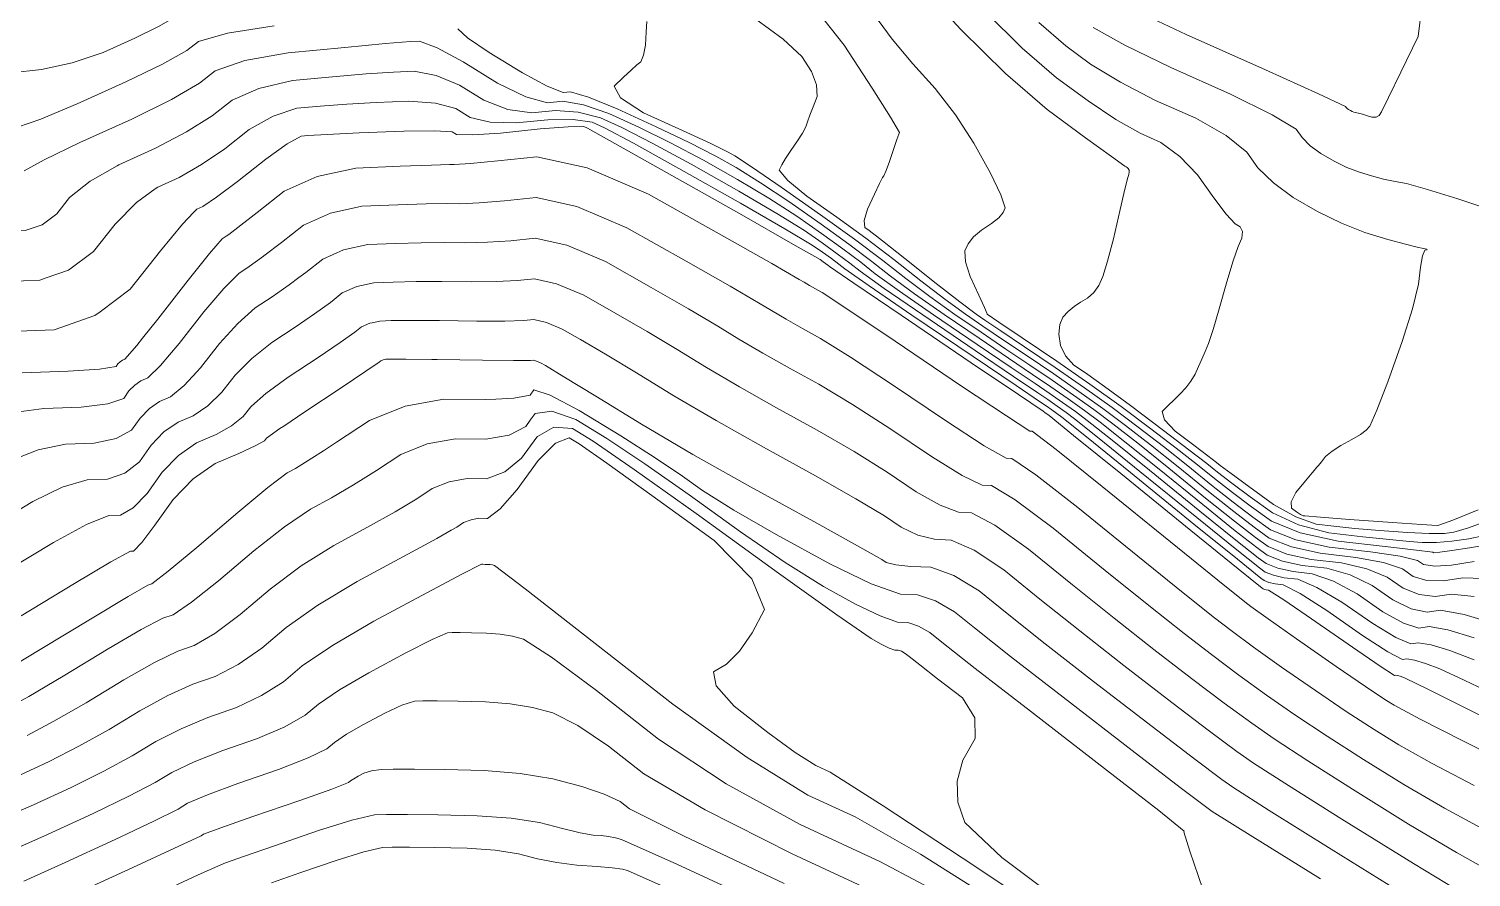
# Model space of a CAD drawing. Header units: inches. Extents: x 1337389 to 1347141, y 407035 to 414577.
# Drawn here: x 1341604.3 to 1341984.1, y 407419.3 to 407642.7 of the extents above; entities that cross this region are included whole.
import ezdxf

# ---------------------------------------------------------------- set-up
doc = ezdxf.new("R2010")
doc.units = ezdxf.units.IN
doc.header["$MEASUREMENT"] = 0
doc.layers.add('Topo', color=7, linetype='Continuous', lineweight=15, true_color=0x459900)

msp = doc.modelspace()

# ---------------------------------------------------------------- linework, layer by layer
at = {"layer": 'Topo'}
for points, elevation in [([(1341541.013, 407660.0229), (1341539.8678, 407656.7719), (1341538.3911, 407650.148), (1341539.042, 407647.136), (1341543.1949, 407642.4581), (1341550.8511, 407636.1161), (1341562.009, 407628.1092), (1341571.9381, 407622.3411), (1341580.639, 407618.812), (1341588.1111, 407617.5242), (1341594.041, 407616.7589), (1341598.4267, 407616.5202), (1341601.27, 407616.805), (1341607.4602, 407618.9339), (1341607.5871, 407618.9869)], 800), ([(1341987.6631, 407509.288), (1341983.548, 407508.41), (1341979.094, 407507.7852), (1341974.9991, 407507.4531), (1341971.2651, 407507.4149), (1341967.8899, 407507.6699), (1341962.6602, 407508.1792), (1341955.573, 407508.9409), (1341946.6299, 407509.958), (1341938.71, 407512.0538), (1341931.812, 407515.2313), (1341925.936, 407519.4873), (1341921.1019, 407523.069), (1341917.3109, 407525.9749), (1341914.5621, 407528.207), (1341909.8281, 407531.867), (1341903.107, 407536.955), (1341894.4, 407543.472), (1341887.5619, 407548.5112), (1341882.593, 407552.0739), (1341879.492, 407554.1601), (1341877.29, 407556.5611), (1341875.9891, 407559.2769), (1341875.5871, 407562.3069), (1341875.7881, 407564.811), (1341876.5918, 407566.7889), (1341877.9991, 407568.2411), (1341879.5589, 407569.5569), (1341881.27, 407570.7371), (1341883.134, 407571.7811), (1341884.7281, 407573.2451), (1341886.0501, 407575.13), (1341887.102, 407577.436), (1341888.3938, 407581.53), (1341889.9281, 407587.412), (1341891.7019, 407595.0811), (1341892.9759, 407600.4602), (1341893.7479, 407603.548), (1341894.0201, 407604.3471), (1341894.116, 407605.0012), (1341894.0349, 407605.5111), (1341893.778, 407605.8769), (1341893.5149, 407606.162), (1341893.2459, 407606.3661), (1341892.97, 407606.49), (1341889.4132, 407609.0431), (1341882.5769, 407614.0252), (1341872.46, 407621.4372), (1341861.529, 407630.941), (1341849.782, 407642.5372), (1341837.2202, 407656.226)], 775), ([(1341685.491, 407653.5561), (1341677.8769, 407652.122), (1341668.3121, 407650.823), (1341657.416, 407649.7739), (1341649.4851, 407648.5511), (1341644.5189, 407647.1551), (1341642.518, 407645.585), (1341638.412, 407643.2869), (1341632.1989, 407640.259), (1341623.88, 407636.5029), (1341615.677, 407633.7329), (1341607.5909, 407631.9479), (1341599.6218, 407631.148), (1341593.254, 407630.7969), (1341588.4879, 407630.894), (1341588.185, 407630.946)], 795), ([(1341971.152, 407648.5909), (1341970.2221, 407640.7001), (1341965.6479, 407631.2449), (1341962.409, 407624.6249), (1341960.505, 407620.84), (1341959.935, 407619.89), (1341959.0951, 407619.409), (1341957.9851, 407619.3981), (1341956.6041, 407619.8568), (1341955.554, 407620.185), (1341954.8339, 407620.3849), (1341954.444, 407620.4551), (1341954.0429, 407620.544), (1341953.6299, 407620.651), (1341953.206, 407620.7771), (1341952.7732, 407620.947), (1341952.3321, 407621.1629), (1341951.8819, 407621.423), (1341951.5149, 407621.6941), (1341951.2288, 407621.9738), (1341951.0249, 407622.264), (1341943.9292, 407625.5731), (1341929.9399, 407631.9), (1341909.0581, 407641.2462), (1341894.1499, 407648.2001)], 755), ([(1341984.948, 407493.1669), (1341979.008, 407493.8551), (1341974.6901, 407493.18), (1341970.426, 407493.6919), (1341966.218, 407495.3921), (1341962.0639, 407498.2791), (1341956.649, 407500.505), (1341949.9699, 407502.0699), (1341942.0301, 407502.972), (1341935.6109, 407504.389), (1341930.7121, 407506.3211), (1341927.335, 407508.767), (1341921.838, 407513.0339), (1341914.2201, 407519.1191), (1341904.4821, 407527.0253), (1341896.322, 407533.5441), (1341889.739, 407538.6761), (1341884.735, 407542.4219), (1341879.425, 407546.2461), (1341873.809, 407550.15), (1341867.8878, 407554.134), (1341861.6379, 407558.348), (1341855.06, 407562.793), (1341848.1541, 407567.468), (1341841.546, 407572.179), (1341835.2361, 407576.9253), (1341829.2259, 407581.7059), (1341821.749, 407587.3141), (1341812.8059, 407593.747), (1341802.397, 407601.0069), (1341794.87, 407606.1789), (1341790.2249, 407609.2619), (1341788.4621, 407610.257), (1341783.8621, 407612.4771), (1341776.426, 407615.923), (1341766.1539, 407620.595), (1341760.1459, 407624.4971), (1341758.4041, 407627.629), (1341760.926, 407629.992), (1341762.9439, 407631.8407), (1341764.4559, 407633.176), (1341765.462, 407633.997), (1341766.198, 407635.7311), (1341766.6639, 407638.379), (1341766.8599, 407641.94), (1341767.029, 407644.6439)], 795), ([(1341987.383, 407497.914), (1341981.9541, 407498.1322), (1341976.8362, 407497.3311), (1341972.48, 407497.454), (1341968.885, 407498.5011), (1341966.051, 407500.4709), (1341961.025, 407502.1411), (1341953.8079, 407503.5109), (1341944.3981, 407504.5799), (1341936.7921, 407506.2592), (1341930.987, 407508.5479), (1341926.985, 407511.447), (1341921.6541, 407515.5419), (1341914.9929, 407520.833), (1341907.002, 407527.3199), (1341899.698, 407533.124), (1341893.0811, 407538.2461), (1341887.151, 407542.684), (1341880.8588, 407547.2161), (1341874.205, 407551.8419), (1341867.1888, 407556.5621), (1341860.978, 407560.7469), (1341855.573, 407564.396), (1341850.9739, 407567.5099), (1341845.533, 407571.4741), (1341839.252, 407576.2889), (1341832.1301, 407581.9539), (1341824.748, 407587.5681), (1341817.106, 407593.1299), (1341809.2039, 407598.6421), (1341804.1459, 407602.7639), (1341801.9321, 407605.498), (1341802.5631, 407606.8421), (1341803.5709, 407608.571), (1341804.958, 407610.684), (1341806.7231, 407613.181), (1341808.044, 407615.2622), (1341808.92, 407616.9289), (1341809.353, 407618.1799), (1341809.9891, 407619.9211), (1341810.8291, 407622.149), (1341811.8731, 407624.867), (1341811.722, 407627.9809), (1341810.377, 407631.4919), (1341807.8379, 407635.4001), (1341802.9749, 407639.971), (1341795.789, 407645.2047)], 790), ([(1341812.025, 407647.2329), (1341819.0201, 407638.392), (1341826.3729, 407627.0769), (1341831.223, 407619.4002), (1341833.5701, 407615.3583), (1341833.4139, 407614.9531), (1341832.9211, 407613.5562), (1341832.0902, 407611.1661), (1341830.922, 407607.7851), (1341830.0428, 407605.3889), (1341829.452, 407603.9772), (1341829.151, 407603.5501), (1341828.3289, 407601.9419), (1341826.988, 407599.1541), (1341825.1268, 407595.185), (1341824.28, 407592.2651), (1341824.445, 407590.394), (1341825.6231, 407589.572), (1341829.1531, 407586.842), (1341835.0341, 407582.2009), (1341843.2682, 407575.6519), (1341849.5207, 407570.769), (1341853.7941, 407567.5512), (1341856.0861, 407565.9989), (1341860.318, 407563.1459), (1341866.4901, 407558.991), (1341874.601, 407553.5341), (1341882.293, 407548.1861), (1341889.5679, 407542.9469), (1341896.4229, 407537.8149), (1341903.0751, 407532.7049), (1341909.5219, 407527.616), (1341915.7649, 407522.547), (1341921.4699, 407518.051), (1341926.6361, 407514.1269), (1341931.262, 407510.7759), (1341937.972, 407508.129), (1341946.7671, 407506.1882), (1341957.6449, 407504.952), (1341965.402, 407503.7769), (1341970.037, 407502.6629), (1341971.5521, 407501.61), (1341974.5339, 407501.2159), (1341978.9829, 407501.4819), (1341984.8991, 407502.4081)], 785), ([(1341826.7871, 407646.641), (1341831.6742, 407640.0039), (1341837.073, 407633.4639), (1341842.985, 407627.019), (1341848.364, 407620.075), (1341853.2092, 407612.631), (1341857.5209, 407604.6891), (1341860.245, 407598.993), (1341861.3791, 407595.545), (1341860.925, 407594.343), (1341859.7382, 407592.9661), (1341857.8188, 407591.4129), (1341855.168, 407589.6849), (1341853.114, 407587.9112), (1341851.6569, 407586.0908), (1341850.798, 407584.226), (1341850.9761, 407581.355), (1341852.1909, 407577.476), (1341854.444, 407572.591), (1341855.949, 407569.313), (1341856.705, 407567.643), (1341856.7139, 407567.5821), (1341859.7729, 407565.486), (1341865.8821, 407561.358), (1341875.043, 407555.195), (1341883.743, 407549.146), (1341891.9837, 407543.2091), (1341899.765, 407537.3851), (1341906.4509, 407532.2863), (1341912.042, 407527.9111), (1341916.5381, 407524.261), (1341921.2858, 407520.56), (1341926.2859, 407516.807), (1341931.5369, 407513.0029), (1341939.1529, 407509.9989), (1341949.1351, 407507.7961), (1341961.4819, 407506.3929), (1341969.7779, 407505.412), (1341974.0239, 407504.8539), (1341974.219, 407504.718), (1341975.8961, 407504.8701), (1341979.055, 407505.309), (1341983.6969, 407506.0361), (1341987.4129, 407506.6069)], 780), ([(1341856.2408, 407647.1791), (1341865.911, 407637.6339), (1341874.9089, 407629.8101), (1341883.2371, 407623.7091), (1341890.5979, 407618.832), (1341896.992, 407615.179), (1341902.4189, 407612.75), (1341907.4549, 407609.1098), (1341912.1001, 407604.2589), (1341916.353, 407598.1979), (1341919.6391, 407593.8961), (1341921.9561, 407591.3551), (1341923.306, 407590.573), (1341923.8961, 407589.3203), (1341923.725, 407587.596), (1341922.793, 407585.402), (1341921.494, 407581.562), (1341919.8259, 407576.078), (1341917.7899, 407568.9489), (1341916.157, 407563.52), (1341914.9251, 407559.7908), (1341914.0959, 407557.7619), (1341913.24, 407555.7432), (1341912.3589, 407553.732), (1341911.452, 407551.731), (1341910.3339, 407549.8689), (1341909.0041, 407548.1471), (1341907.4629, 407546.5638), (1341905.9111, 407545.0049), (1341904.3501, 407543.47), (1341902.7789, 407541.9591), (1341903.3841, 407539.7139), (1341906.1661, 407536.7369), (1341911.1229, 407533.0259), (1341914.7619, 407530.2819), (1341917.0822, 407528.5029), (1341918.0841, 407527.6899), (1341920.9191, 407525.5779), (1341925.5859, 407522.1669), (1341932.087, 407517.4581), (1341937.985, 407514.1411), (1341943.2807, 407512.2149), (1341947.9739, 407511.682), (1341953.547, 407511.142), (1341960.001, 407510.5939), (1341967.3359, 407510.0399), (1341973.047, 407509.7849), (1341977.1359, 407509.831), (1341979.603, 407510.1779), (1341983.4681, 407511.302), (1341988.7308, 407513.2042)], 770), ([(1341607.5871, 407618.9869), (1341616.9971, 407622.908), (1341629.8811, 407628.725), (1341639.5039, 407633.4131), (1341645.8649, 407636.973), (1341648.9632, 407639.4049), (1341656.655, 407641.5672), (1341668.9381, 407643.4611)], 800), ([(1341717.2741, 407642.701), (1341719.8231, 407640.368), (1341725.4981, 407636.504), (1341734.2982, 407631.109), (1341740.8059, 407627.576), (1341745.0231, 407625.9071), (1341746.9482, 407626.1002), (1341751.6708, 407624.665), (1341759.1923, 407621.601), (1341769.5109, 407616.9079), (1341778.1839, 407612.7679), (1341785.2101, 407609.18), (1341790.589, 407606.1439), (1341797.0041, 407602.1482), (1341804.4532, 407597.191), (1341812.9367, 407591.2738), (1341820.227, 407586.03), (1341826.3209, 407581.4592), (1341831.2199, 407577.562), (1341837.558, 407572.8842), (1341845.334, 407567.427), (1341854.5469, 407561.1889), (1341862.2981, 407555.949), (1341868.587, 407551.705), (1341873.4132, 407548.4589), (1341877.99, 407545.2771), (1341882.3181, 407542.159), (1341886.3969, 407539.1059), (1341892.9449, 407533.9628), (1341901.962, 407526.729), (1341913.447, 407517.4051), (1341922.0211, 407510.525), (1341927.6852, 407506.0869), (1341930.4371, 407504.0931), (1341934.4301, 407502.5189), (1341939.662, 407501.3641), (1341946.133, 407500.629), (1341952.2718, 407498.87), (1341958.0777, 407496.088), (1341963.5499, 407492.2828), (1341968.3719, 407489.9292), (1341972.543, 407489.0281), (1341976.063, 407489.5789), (1341982.3361, 407488.4838), (1341991.364, 407485.7441)], 800), ([(1341870.293, 407644.3261), (1341877.358, 407638.1831), (1341883.8971, 407633.3931), (1341891.7817, 407628.6209), (1341901.0139, 407623.8681), (1341911.593, 407619.1331), (1341919.6129, 407614.597), (1341925.0749, 407610.2608), (1341927.978, 407606.1229), (1341932.053, 407602.126), (1341937.2979, 407598.2702), (1341943.714, 407594.554), (1341950.008, 407591.4789), (1341956.18, 407589.0459), (1341962.229, 407587.255), (1341966.8129, 407585.961), (1341969.9331, 407585.1649), (1341971.5871, 407584.8672), (1341972.4679, 407584.6429), (1341972.5761, 407584.4908), (1341971.9119, 407584.4131), (1341971.313, 407582.8861), (1341970.7789, 407579.912), (1341970.3099, 407575.489), (1341968.7161, 407568.9809), (1341965.9983, 407560.3869), (1341962.154, 407549.7079), (1341959.2939, 407542.256), (1341957.418, 407538.0311), (1341956.5261, 407537.0332), (1341954.9618, 407535.8581), (1341952.7259, 407534.5051), (1341949.8189, 407532.975), (1341947.5158, 407531.4971), (1341945.8198, 407530.0698), (1341944.73, 407528.694), (1341943.932, 407527.7139), (1341943.4271, 407527.128), (1341943.2151, 407526.9379), (1341942.2341, 407525.779), (1341940.483, 407523.65), (1341937.9631, 407520.5521), (1341936.7318, 407518.1611), (1341936.791, 407516.4771), (1341938.1389, 407515.5), (1341939.1859, 407514.8322), (1341939.931, 407514.473), (1341940.374, 407514.423), (1341944.4348, 407514.105), (1341952.1118, 407513.5179), (1341963.4061, 407512.664), (1341971.095, 407512.1179), (1341975.179, 407511.878), (1341975.6571, 407511.9452), (1341979.2719, 407513.316), (1341986.024, 407515.9909)], 765), ([(1341884.556, 407643.077), (1341892.9659, 407638.4097), (1341905.0361, 407632.5569), (1341920.766, 407625.5169), (1341931.7709, 407620.0849), (1341938.0501, 407616.2621), (1341939.604, 407614.049), (1341941.7841, 407611.91), (1341944.59, 407609.846), (1341948.023, 407607.8581), (1341951.3912, 407606.2131), (1341954.6932, 407604.911), (1341957.9299, 407603.9531), (1341961.079, 407603.1352), (1341964.1401, 407602.4591), (1341967.113, 407601.9229), (1341972.6079, 407600.4011), (1341980.6231, 407597.891), (1341991.1601, 407594.394)], 760), ([(1341617.7171, 407612.7431), (1341617.7469, 407612.757), (1341631.38, 407618.9129), (1341641.8681, 407624.1141), (1341649.2109, 407628.3612), (1341653.408, 407631.6541), (1341661.1871, 407634.3289), (1341672.5491, 407636.386), (1341687.4931, 407637.8239), (1341698.2479, 407638.8151), (1341704.8131, 407639.358), (1341707.189, 407639.4541), (1341711.8011, 407637.6611), (1341718.6502, 407633.979), (1341727.7361, 407628.4079), (1341735.1501, 407624.8301), (1341740.8901, 407623.246), (1341744.958, 407623.6551), (1341750.3301, 407622.7181), (1341757.0051, 407620.4361), (1341764.9841, 407616.807), (1341773.302, 407612.696), (1341781.9578, 407608.102), (1341790.9539, 407603.026), (1341799.1371, 407598.1169), (1341806.5091, 407593.3752), (1341813.069, 407588.7998), (1341818.7048, 407584.7451), (1341823.417, 407581.2121), (1341827.2052, 407578.198), (1341833.5701, 407573.5899), (1341842.5128, 407567.3861), (1341854.0342, 407559.586), (1341862.9581, 407553.5499), (1341869.2858, 407549.2771), (1341873.0172, 407546.7671), (1341876.556, 407544.3071), (1341879.9019, 407541.8962), (1341883.0551, 407539.5361), (1341889.5691, 407534.382), (1341899.4419, 407526.4339), (1341912.674, 407515.6909), (1341922.2049, 407508.016), (1341928.0351, 407503.407), (1341930.1619, 407501.8658), (1341933.249, 407500.6491), (1341937.2931, 407499.7559), (1341942.296, 407499.1882), (1341947.8948, 407497.234), (1341954.0909, 407493.896), (1341960.883, 407489.1739), (1341966.3179, 407486.167), (1341970.3961, 407484.877), (1341973.1169, 407485.303), (1341977.9672, 407484.456), (1341984.9448, 407482.3379)], 805), ([(1341984.96, 407476.5369), (1341978.527, 407478.9322), (1341973.5969, 407480.4279), (1341970.1719, 407481.0259), (1341968.2501, 407480.7258), (1341964.2649, 407482.4051), (1341958.2159, 407486.0649), (1341950.1051, 407491.705), (1341943.519, 407495.599), (1341938.459, 407497.7461), (1341934.9251, 407498.148), (1341932.0682, 407498.779), (1341929.8881, 407499.639), (1341928.384, 407500.7279), (1341922.3891, 407505.507), (1341911.901, 407513.977), (1341896.9211, 407526.138), (1341886.192, 407534.8011), (1341879.713, 407539.9659), (1341877.485, 407541.6339), (1341875.121, 407543.3369), (1341872.621, 407545.0751), (1341869.985, 407546.8478), (1341863.618, 407551.151), (1341853.5209, 407557.9831), (1341839.693, 407567.3439), (1341829.5821, 407574.2949), (1341823.189, 407578.835), (1341820.512, 407580.9639), (1341817.183, 407583.4611), (1341813.1999, 407586.326), (1341808.565, 407589.5589), (1341801.2711, 407594.086), (1341791.318, 407599.908), (1341778.707, 407607.025), (1341768.4201, 407612.624), (1341760.457, 407616.7059), (1341754.8191, 407619.2701), (1341748.9889, 407620.772), (1341742.9693, 407621.2099), (1341736.758, 407620.5859), (1341730.477, 407621.4811), (1341724.126, 407623.897), (1341717.706, 407627.8341), (1341711.597, 407630.3841), (1341705.7979, 407631.5491), (1341700.31, 407631.328), (1341693.1321, 407630.842), (1341684.2639, 407630.0909), (1341673.705, 407629.075), (1341664.9011, 407627.012), (1341657.8519, 407623.9039), (1341652.5571, 407619.749), (1341645.817, 407615.5299), (1341637.6309, 407611.246), (1341628.001, 407606.898), (1341627.5851, 407606.6599)], 810), ([(1341991.5259, 407466.7419), (1341982.34, 407471.1992), (1341975.8668, 407474.127), (1341972.1081, 407475.526), (1341969.228, 407476.401), (1341967.2261, 407476.7499), (1341966.103, 407476.5741), (1341962.211, 407478.643), (1341955.5489, 407482.9561), (1341946.1178, 407489.5129), (1341939.142, 407493.9629), (1341934.6219, 407496.305), (1341932.556, 407496.5401), (1341930.887, 407496.909), (1341929.6131, 407497.411), (1341928.734, 407498.0479), (1341922.573, 407502.998), (1341911.128, 407512.2631), (1341894.401, 407525.8423), (1341882.816, 407535.2202), (1341876.371, 407540.3969), (1341875.0689, 407541.371), (1341873.6871, 407542.3671), (1341872.225, 407543.383), (1341870.6838, 407544.42), (1341864.278, 407548.7518), (1341853.0079, 407556.3801), (1341836.8729, 407567.303), (1341825.5948, 407575), (1341819.1731, 407579.471), (1341817.608, 407580.7171), (1341815.6613, 407582.177), (1341813.3319, 407583.8519), (1341810.6209, 407585.743), (1341803.4051, 407590.055), (1341791.6831, 407596.7908), (1341775.455, 407605.948), (1341763.5379, 407612.5532), (1341755.9301, 407616.605), (1341752.632, 407618.1049), (1341747.649, 407618.8251), (1341740.9799, 407618.765), (1341732.6249, 407617.9249), (1341725.8041, 407618.1322), (1341720.516, 407619.387), (1341716.7621, 407621.689), (1341711.3931, 407623.108), (1341704.4081, 407623.6438), (1341695.807, 407623.2979), (1341688.0159, 407622.8689), (1341681.0339, 407622.3579), (1341674.8621, 407621.764), (1341668.6149, 407619.695), (1341662.2961, 407616.1529), (1341655.903, 407611.137), (1341649.765, 407606.9459), (1341643.882, 407603.58), (1341638.2541, 407601.039), (1341637.5439, 407600.5211)], 815), ([(1341647.6532, 407594.2903), (1341648.5079, 407595.1797), (1341650.133, 407595.9139), (1341653.7139, 407598.362), (1341659.2489, 407602.5252), (1341666.74, 407608.4031), (1341672.3299, 407612.3791), (1341676.0179, 407614.4529), (1341677.8051, 407614.6249), (1341682.8999, 407614.8961), (1341691.3039, 407615.268), (1341703.0169, 407615.7391), (1341711.189, 407615.8309), (1341715.8178, 407615.5429), (1341716.907, 407614.8761), (1341721.131, 407614.7831), (1341728.4931, 407615.2638), (1341738.9901, 407616.3199), (1341746.3081, 407616.878), (1341750.445, 407616.9399), (1341751.403, 407616.504), (1341758.6549, 407612.4809), (1341772.2041, 407604.871), (1341792.0471, 407593.673), (1341805.5391, 407586.0251), (1341812.6773, 407581.927), (1341813.463, 407581.3779), (1341814.1389, 407580.8921), (1341814.7032, 407580.4689), (1341815.1569, 407580.1079), (1341821.6069, 407575.7059), (1341834.0531, 407567.262), (1341852.4951, 407554.777), (1341864.938, 407546.3531), (1341871.383, 407541.9911), (1341871.829, 407541.6911), (1341872.2519, 407541.397), (1341872.6521, 407541.109), (1341873.0299, 407540.8271), (1341879.4392, 407535.6389), (1341891.8809, 407525.5469), (1341910.356, 407510.5488), (1341922.7571, 407500.4891), (1341929.0839, 407495.368), (1341929.3382, 407495.184), (1341929.7059, 407495.0391), (1341930.188, 407494.9321), (1341930.7851, 407494.864), (1341934.7661, 407492.3281), (1341942.132, 407487.3221), (1341952.882, 407479.8472), (1341960.1569, 407474.881), (1341963.957, 407472.4231), (1341964.2811, 407472.474), (1341964.8581, 407472.3729), (1341965.689, 407472.1199), (1341966.774, 407471.717), (1341972.747, 407468.8071), (1341983.6091, 407463.3912), (1341999.3599, 407455.4689)], 820), ([(1341603.0879, 407605.287), (1341608.3159, 407608.216), (1341617.7171, 407612.7431)], 805), ([(1341627.5851, 407606.6599), (1341620.47, 407602.577), (1341615.0399, 407598.2819), (1341611.7089, 407594.014), (1341607.8028, 407591.1039), (1341603.3201, 407589.552), (1341598.26, 407589.3599), (1341593.4931, 407588.875), (1341590.6719, 407588.386)], 810), ([(1341656.9339, 407588.569), (1341659.3239, 407590.38), (1341664.425, 407594.342), (1341671.571, 407599.9489), (1341680.2309, 407603.8439), (1341690.4052, 407606.028), (1341702.0951, 407606.4989), (1341710.3092, 407606.8069), (1341715.049, 407606.9539), (1341716.3141, 407606.938), (1341720.5718, 407607.2711), (1341727.8222, 407607.9541), (1341738.0639, 407608.985), (1341751.293, 407606.06), (1341767.508, 407599.1789), (1341786.71, 407588.3419), (1341799.934, 407580.8569), (1341807.18, 407576.726), (1341808.4491, 407575.9479), (1341809.8839, 407575.106), (1341811.4849, 407574.1999), (1341813.2531, 407573.2299), (1341820.2501, 407568.644), (1341832.4759, 407560.4421), (1341849.9299, 407548.622), (1341861.7541, 407540.7341), (1341867.9481, 407536.7779), (1341868.512, 407536.7521), (1341874.8638, 407531.8828), (1341887.0049, 407522.17), (1341904.933, 407507.6131), (1341917.43, 407497.487), (1341924.498, 407491.7921), (1341926.1351, 407490.528), (1341930.6921, 407487.2748), (1341938.1701, 407482.033), (1341948.5681, 407474.802), (1341956.3131, 407469.477), (1341961.405, 407466.0571), (1341963.8452, 407464.5432), (1341970.7409, 407460.8832), (1341982.0942, 407455.0771), (1341997.905, 407447.125)], 825), ([(1341637.5439, 407600.5211), (1341632.6239, 407596.9379), (1341626.9921, 407591.277), (1341621.3571, 407584.0559), (1341614.748, 407579.1331), (1341608.822, 407577.082)], 815), ([(1341666.1629, 407582.88), (1341670.85, 407586.449), (1341676.662, 407591.01), (1341683.7061, 407594.1779), (1341691.9821, 407595.9542), (1341701.4889, 407596.337), (1341708.962, 407596.5779), (1341714.4, 407596.678), (1341717.8031, 407596.635), (1341722.849, 407596.8859), (1341729.5381, 407597.431), (1341737.869, 407598.2702), (1341748.6291, 407595.8911), (1341761.8181, 407590.2941), (1341777.437, 407581.479), (1341788.9869, 407574.9039), (1341796.468, 407570.5698), (1341799.881, 407568.4761), (1341803.742, 407566.21), (1341808.0511, 407563.7741), (1341812.8079, 407561.165), (1341820.7109, 407556.2221), (1341831.7609, 407548.944), (1341845.9572, 407539.331), (1341855.9271, 407532.8989), (1341861.6709, 407529.6491), (1341863.187, 407529.5809), (1341869.469, 407525.2561), (1341880.5162, 407516.6738), (1341896.329, 407503.8342), (1341908.3351, 407494.1439), (1341916.5351, 407487.6021), (1341920.928, 407484.2101), (1341926.826, 407479.885), (1341934.2259, 407474.626), (1341943.1309, 407468.434), (1341951.2478, 407462.9521), (1341958.5779, 407458.1811), (1341965.121, 407454.1201), (1341973.911, 407449.186), (1341984.948, 407443.3781)], 830), ([(1341623.085, 407568.199), (1341631.005, 407574.098), (1341638.9441, 407584.272), (1341644.778, 407591.2989), (1341647.6532, 407594.2903)], 820), ([(1341634.244, 407561.2489), (1341638.2611, 407566.257), (1341646.25, 407576.4892), (1341651.9129, 407583.5339), (1341655.2519, 407587.3919), (1341656.266, 407588.0632), (1341656.9339, 407588.569)], 825), ([(1341675.4179, 407577.175), (1341677.2748, 407578.5571), (1341681.7541, 407582.071), (1341687.181, 407584.512), (1341693.5581, 407585.8809), (1341700.884, 407586.1759), (1341707.615, 407586.3489), (1341713.751, 407586.4009), (1341719.2929, 407586.3321), (1341725.1269, 407586.501), (1341731.253, 407586.909), (1341737.673, 407587.556), (1341745.9653, 407585.7232), (1341756.1291, 407581.409), (1341768.1641, 407574.6171), (1341778.04, 407568.9509), (1341785.7569, 407564.4142), (1341791.3139, 407561.004), (1341797.601, 407557.3149), (1341804.617, 407553.3468), (1341812.3621, 407549.1009), (1341821.1719, 407543.8), (1341831.0459, 407537.446), (1341841.9851, 407530.039), (1341850.101, 407525.0642), (1341855.393, 407522.521), (1341857.8621, 407522.4098), (1341864.0729, 407518.6289), (1341874.0281, 407511.1772), (1341887.725, 407500.056), (1341899.2389, 407490.8011), (1341908.5719, 407483.4127), (1341915.722, 407477.893), (1341922.9591, 407472.495), (1341930.2831, 407467.2191), (1341937.6939, 407462.0658), (1341946.1829, 407456.4279), (1341955.7508, 407450.3049), (1341966.397, 407443.6971), (1341977.081, 407437.488), (1341987.8021, 407431.6781)], 835), ([(1341641.3289, 407556.836), (1341643.882, 407559.842), (1341650.379, 407568.164), (1341655.618, 407574.3121), (1341659.597, 407578.287), (1341662.3181, 407580.0879), (1341666.0689, 407582.808), (1341666.1629, 407582.88)], 830), ([(1341608.822, 407577.082), (1341607.1629, 407576.508), (1341598.6041, 407576.1819)], 815), ([(1341648.5199, 407552.357), (1341649.503, 407553.427), (1341654.509, 407559.8382), (1341659.3221, 407565.0899), (1341663.9419, 407569.181), (1341668.3699, 407572.112), (1341672.8141, 407575.237), (1341675.4179, 407577.175)], 835), ([(1341990.656, 407419.9789), (1341980.2509, 407425.7911), (1341967.6743, 407433.2739), (1341952.9229, 407442.4291), (1341941.1179, 407449.903), (1341932.2561, 407455.6982), (1341926.34, 407459.8119), (1341919.093, 407465.1051), (1341910.516, 407471.575), (1341900.609, 407479.224), (1341890.1441, 407487.458), (1341879.121, 407496.2769), (1341867.5389, 407505.681), (1341858.678, 407512.0022), (1341852.5371, 407515.2391), (1341849.1158, 407515.3918), (1341844.274, 407517.228), (1341838.013, 407520.7469), (1341830.332, 407525.9491), (1341821.633, 407531.378), (1341811.916, 407537.036), (1341801.1819, 407542.921), (1341791.4591, 407548.4202), (1341782.7468, 407553.5319), (1341775.0452, 407558.258), (1341767.094, 407562.998), (1341758.8911, 407567.7538), (1341750.4389, 407572.5248), (1341743.3009, 407575.554), (1341737.478, 407576.8411), (1341732.9689, 407576.3869), (1341727.404, 407576.1161), (1341720.7821, 407576.0291), (1341713.103, 407576.125), (1341706.2679, 407576.1209), (1341700.279, 407576.0137), (1341695.1349, 407575.8072), (1341690.657, 407574.8461), (1341686.845, 407573.1318), (1341684.703, 407571.451)], 840), ([(1341684.703, 407571.451), (1341683.7, 407570.6641), (1341679.559, 407567.6651), (1341674.422, 407564.1361), (1341668.287, 407560.075), (1341663.027, 407555.868), (1341658.6391, 407551.513), (1341655.7709, 407547.8409)], 840), ([(1341598.9471, 407563.0041), (1341611.0072, 407563.463), (1341621.693, 407567.162), (1341623.085, 407568.199)], 820), ([(1341662.9661, 407543.3599), (1341666.7309, 407546.6459), (1341672.6331, 407550.97), (1341680.4731, 407556.1598), (1341686.304, 407560.0941), (1341690.125, 407562.7721), (1341691.937, 407564.1929), (1341694.1321, 407565.18), (1341694.684, 407565.2991)], 845), ([(1341694.684, 407565.2991), (1341696.711, 407565.7341), (1341699.6741, 407565.8531), (1341704.922, 407565.8919), (1341712.4539, 407565.849), (1341722.2711, 407565.7261), (1341729.6809, 407565.7309), (1341734.6849, 407565.8652), (1341737.2821, 407566.1259), (1341740.637, 407565.3851), (1341744.7491, 407563.64), (1341749.6189, 407560.8911), (1341756.1469, 407557.0451), (1341764.334, 407552.102), (1341774.1791, 407546.06), (1341785.3171, 407539.525), (1341797.748, 407532.495), (1341811.4712, 407524.9709), (1341822.094, 407518.9559), (1341829.617, 407514.4511), (1341834.041, 407511.4551), (1341838.4479, 407509.3931), (1341842.838, 407508.2641), (1341847.211, 407508.067), (1341853.282, 407505.3751), (1341861.0508, 407500.1849), (1341870.5171, 407492.4992), (1341881.0491, 407484.1162), (1341892.6458, 407475.035), (1341905.3099, 407465.2579), (1341915.2269, 407457.7151), (1341922.397, 407452.4047), (1341926.8191, 407449.3301), (1341936.052, 407443.3791), (1341950.0959, 407434.5519), (1341968.9501, 407422.8509), (1341983.4212, 407414.0929)], 845), ([(1341602.5011, 407552.0868), (1341614.6211, 407552.548), (1341622.872, 407553.0971), (1341627.254, 407553.733), (1341627.766, 407554.456), (1341628.328, 407555.032), (1341628.9421, 407555.461), (1341629.6069, 407555.7432), (1341632.7139, 407559.3409), (1341634.244, 407561.2489)], 825), ([(1341600.317, 407541.639), (1341608.2189, 407542.697), (1341618.0759, 407543.0729), (1341625.1039, 407543.9679), (1341629.3031, 407545.3841), (1341630.6729, 407547.3199), (1341632.18, 407548.8631), (1341633.8239, 407550.0111), (1341635.6039, 407550.7649), (1341638.9571, 407554.042), (1341641.3289, 407556.836)], 830), ([(1341671.4219, 407538.094), (1341676.9779, 407541.8641), (1341686.5249, 407548.1839), (1341693.0501, 407552.5229), (1341696.5508, 407554.8791), (1341697.028, 407555.2539), (1341697.607, 407555.514), (1341698.2872, 407555.6601), (1341699.0689, 407555.692), (1341703.5751, 407555.6629), (1341710.438, 407555.588)], 850), ([(1341710.438, 407555.588), (1341711.8049, 407555.5729), (1341723.7597, 407555.4232), (1341731.9592, 407555.3461), (1341736.401, 407555.3419), (1341737.0869, 407555.4121), (1341737.973, 407555.2161), (1341739.0599, 407554.755), (1341740.3462, 407554.029), (1341745.1999, 407551.0921), (1341753.622, 407545.946), (1341765.612, 407538.589), (1341779.176, 407530.63), (1341794.314, 407522.0688), (1341811.0248, 407512.9059), (1341822.5549, 407506.5341), (1341828.9029, 407502.953), (1341830.0689, 407502.1631), (1341832.622, 407501.5569), (1341836.561, 407501.1349), (1341841.886, 407500.8957), (1341847.8871, 407498.7481), (1341854.5621, 407494.689), (1341861.9131, 407488.7201), (1341871.9529, 407480.7731), (1341884.684, 407470.8461), (1341900.1039, 407458.941), (1341911.361, 407450.3251), (1341918.453, 407444.998), (1341921.3819, 407442.9611), (1341930.987, 407436.8539), (1341947.2691, 407426.6761), (1341970.2259, 407412.4269)], 850), ([(1341599.852, 407529.0741), (1341606.7111, 407531.7999), (1341613.9368, 407533.3079), (1341621.5301, 407533.5971), (1341627.3349, 407534.84), (1341631.3521, 407537.0348), (1341633.581, 407540.185), (1341636.0319, 407542.6931), (1341638.7049, 407544.5611), (1341641.601, 407545.788), (1341645.2009, 407548.7431), (1341648.5199, 407552.357)], 835), ([(1341655.7709, 407547.8409), (1341655.1239, 407547.012), (1341651.4439, 407543.4441), (1341647.598, 407540.8101), (1341643.5871, 407539.111), (1341639.883, 407536.5239), (1341636.4879, 407533.049), (1341633.401, 407528.687), (1341629.567, 407525.711), (1341624.9841, 407524.1221), (1341619.6549, 407523.919), (1341613.1049, 407521.9618), (1341605.3351, 407518.2519), (1341596.3451, 407512.7882)], 840), ([(1341727.3228, 407545.18), (1341732.0089, 407545.3999), (1341736.2859, 407546.2499), (1341737.2638, 407547.5929), (1341741.5759, 407546.2429), (1341749.2201, 407542.201), (1341760.1979, 407535.4669), (1341769.2721, 407529.7051), (1341776.4429, 407524.9139), (1341781.7101, 407521.094), (1341789.9289, 407515.9672), (1341801.099, 407509.5331), (1341815.22, 407501.7912), (1341826.134, 407496.5621), (1341833.8399, 407493.847), (1341838.3391, 407493.645), (1341843.0842, 407492.0941), (1341848.073, 407489.1934), (1341853.3089, 407484.942), (1341862.858, 407477.43), (1341876.7209, 407466.6569), (1341894.8979, 407452.623), (1341907.4939, 407442.9339), (1341914.5101, 407437.591), (1341915.9449, 407436.5929), (1341925.9221, 407430.329), (1341944.4411, 407418.8001)], 855), ([(1341599.327, 407500.4472), (1341610.817, 407507.43), (1341619.498, 407512.124), (1341625.372, 407514.53), (1341628.439, 407514.6459), (1341631.7981, 407516.5831), (1341635.4502, 407520.3381), (1341639.396, 407525.9139), (1341643.735, 407530.355), (1341648.4679, 407533.6611), (1341653.5948, 407535.833), (1341657.6881, 407538.145), (1341660.7449, 407540.5969), (1341662.7689, 407543.1882), (1341662.9661, 407543.3599)], 845), ([(1341681.873, 407531.5849), (1341685.3251, 407533.824), (1341694.004, 407539.5701), (1341703.415, 407543.3561), (1341713.558, 407545.18), (1341724.433, 407545.0441), (1341727.3228, 407545.18)], 855), ([(1341736.3519, 407539.6142), (1341737.6499, 407541.3961), (1341742.0521, 407542.0111), (1341748.352, 407539.8051), (1341756.5492, 407534.776), (1341766.506, 407528.166), (1341778.2238, 407519.9751), (1341791.701, 407510.203), (1341803.4911, 407502.15), (1341813.5931, 407495.8172), (1341822.0081, 407491.204), (1341828.5109, 407488.088), (1341833.1032, 407486.47), (1341835.784, 407486.3499), (1341838.6119, 407485.425), (1341841.585, 407483.6971), (1341844.704, 407481.1639), (1341853.545, 407474.2549), (1341868.1069, 407462.9699), (1341888.3909, 407447.3099), (1341901.8718, 407436.7992), (1341908.5519, 407431.4349), (1341908.4301, 407431.2202), (1341910.069, 407426.1111), (1341913.4689, 407416.1079)], 860), ([(1341602.3098, 407488.106), (1341616.2991, 407496.6078), (1341625.8921, 407502.2859), (1341631.0898, 407505.1401), (1341631.893, 407505.1711), (1341634.029, 407507.4541), (1341637.5, 407511.9901), (1341642.303, 407518.7781), (1341647.5871, 407524.185), (1341653.3499, 407528.2111), (1341659.5919, 407530.856), (1341663.931, 407532.8461), (1341666.367, 407534.182), (1341666.8979, 407534.863), (1341670.435, 407537.424), (1341671.4219, 407538.094)], 850), ([(1341693.0711, 407524.6112), (1341695.8899, 407526.371), (1341702.272, 407530.5969), (1341709.1919, 407533.3799), (1341716.6498, 407534.722), (1341724.6458, 407534.6211), (1341730.8119, 407535.7), (1341735.147, 407537.9591), (1341736.3519, 407539.6142)], 860), ([(1341704.2879, 407517.6249), (1341706.454, 407518.9191), (1341710.539, 407521.623), (1341714.9681, 407523.4049), (1341719.7409, 407524.2631), (1341724.8589, 407524.199), (1341729.6152, 407526), (1341734.007, 407529.6669), (1341738.036, 407535.1992), (1341738.2159, 407535.3021)], 865), ([(1341724.9322, 407513.7792), (1341725.0719, 407513.777), (1341728.417, 407516.2999), (1341732.8671, 407521.3751), (1341738.422, 407529.0019), (1341743.005, 407533.5479), (1341746.6151, 407535.0119), (1341749.2511, 407533.3941), (1341756.497, 407528.3371), (1341768.351, 407519.8392), (1341784.8151, 407507.9021), (1341794.7031, 407497.8831), (1341798.017, 407489.7819), (1341794.7551, 407483.599), (1341791.435, 407478.7938), (1341788.054, 407475.3681), (1341784.615, 407473.3191), (1341785.2809, 407469.6339), (1341790.051, 407464.312), (1341798.927, 407457.3539), (1341806.0969, 407452.1351), (1341811.56, 407448.6561), (1341815.3179, 407446.918), (1341829.2789, 407438.097), (1341853.4431, 407422.194), (1341887.8111, 407399.2092)], 870), ([(1341738.2159, 407535.3021), (1341742.5291, 407537.7801), (1341747.4829, 407537.4078), (1341752.9001, 407534.085), (1341763.7409, 407526.628), (1341780.0041, 407515.0371), (1341801.6918, 407499.312), (1341817.053, 407488.333), (1341826.0867, 407482.1009), (1341828.7959, 407480.6172), (1341830.889, 407479.6142), (1341832.3671, 407479.0928), (1341833.2301, 407479.054), (1341834.139, 407478.757), (1341835.0961, 407478.2001), (1341836.1001, 407477.385), (1341838.9461, 407475.162), (1341843.6329, 407471.5301), (1341850.161, 407466.4901), (1341853.4431, 407461.24), (1341853.479, 407455.7801), (1341850.269, 407450.1109), (1341848.7501, 407444.539), (1341848.9223, 407439.064), (1341850.785, 407433.6869), (1341860.5191, 407424.422), (1341878.125, 407411.27)], 865), ([(1341597.7139, 407473.4727), (1341607.2848, 407479.2208), (1341620.9548, 407487.5268), (1341630.4151, 407493.184), (1341635.666, 407496.1919), (1341636.7082, 407496.552), (1341641.0029, 407499.867), (1341648.551, 407506.137), (1341659.3531, 407515.362), (1341667.2751, 407521.9009), (1341672.3179, 407525.751), (1341674.482, 407526.914), (1341678.8178, 407529.605), (1341681.873, 407531.5849)], 855), ([(1341598.0339, 407463.4321), (1341604.3, 407466.8971), (1341613.3381, 407472.218), (1341625.1479, 407479.3939), (1341633.907, 407484.4828), (1341639.615, 407487.4862), (1341642.271, 407488.403), (1341647.153, 407491.671), (1341654.26, 407497.291), (1341663.5919, 407505.2619), (1341671.657, 407511.566), (1341678.4531, 407516.204), (1341683.9801, 407519.175), (1341689.7931, 407522.5641), (1341693.0711, 407524.6112)], 860), ([(1341603.8259, 407456.581), (1341610.8852, 407460.3209), (1341619.39, 407465.2141), (1341629.3419, 407471.2601), (1341637.4001, 407475.7821), (1341643.564, 407478.7801), (1341647.8341, 407480.2541), (1341653.302, 407483.4751), (1341659.9679, 407488.444), (1341667.8321, 407495.1609), (1341676.0378, 407501.232), (1341684.5871, 407506.657), (1341693.4778, 407511.4359), (1341700.768, 407515.523), (1341704.2879, 407517.6249)], 865), ([(1341715.529, 407510.624), (1341717.0188, 407511.466), (1341718.8061, 407512.6492), (1341720.7439, 407513.4289), (1341722.8328, 407513.8049), (1341724.9322, 407513.7792)], 870), ([(1341601.884, 407446.167), (1341609.617, 407449.7299), (1341617.47, 407453.744), (1341625.4431, 407458.21), (1341633.535, 407463.127), (1341640.892, 407467.0819), (1341647.5121, 407470.074), (1341653.397, 407472.1051), (1341659.4509, 407475.2801), (1341665.6761, 407479.598), (1341672.072, 407485.0601), (1341680.4201, 407490.8979), (1341690.7221, 407497.1088), (1341702.9771, 407503.696), (1341711.742, 407508.482), (1341715.529, 407510.624)], 870), ([(1341597.641, 407434.915), (1341605.556, 407438.3389), (1341615.4088, 407442.8791), (1341624.055, 407447.168), (1341631.4949, 407451.206), (1341637.729, 407454.993), (1341644.384, 407458.3809), (1341651.4611, 407461.369), (1341658.9598, 407463.9561), (1341665.6009, 407467.0839), (1341671.3851, 407470.7518), (1341676.311, 407474.9601), (1341684.2449, 407480.2641), (1341695.187, 407486.6652), (1341709.1351, 407494.162), (1341718.506, 407499.1619), (1341723.3002, 407501.667), (1341723.5171, 407501.6739), (1341723.8999, 407501.6749), (1341724.4498, 407501.668), (1341725.166, 407501.653), (1341725.8199, 407501.5971), (1341726.4099, 407501.5), (1341726.938, 407501.361), (1341735.0259, 407495.204), (1341750.6729, 407483.0271), (1341773.8812, 407464.832), (1341793.4829, 407450.7921), (1341809.48, 407440.9051), (1341821.8717, 407435.1721), (1341839.135, 407425.3301), (1341861.268, 407411.378)], 875), ([(1341600.301, 407426.554), (1341609.2271, 407430.5109), (1341621.1999, 407436.0279), (1341630.6399, 407440.591), (1341637.548, 407444.2019), (1341641.9221, 407446.8599), (1341647.8761, 407449.6801), (1341655.4089, 407452.663), (1341664.522, 407455.8073), (1341671.7498, 407458.888), (1341677.0932, 407461.9062), (1341680.5509, 407464.8591), (1341686.12, 407468.582), (1341693.7989, 407473.0751), (1341703.5899, 407478.3369), (1341710.5139, 407481.859), (1341714.5731, 407483.6421), (1341715.766, 407483.685), (1341717.8749, 407483.6868), (1341720.9011, 407483.6479), (1341724.844, 407483.5693), (1341728.4411, 407483.2611), (1341731.692, 407482.7249), (1341734.5971, 407481.961), (1341741.963, 407477.1938), (1341753.7919, 407468.4241), (1341770.0821, 407455.6519), (1341787.9511, 407443.895), (1341807.3988, 407433.1529), (1341828.425, 407423.4249), (1341848.99, 407412.562)], 880), ([(1341602.961, 407418.1942), (1341612.898, 407422.684), (1341626.9921, 407429.177), (1341637.225, 407434.0151), (1341643.5998, 407437.198), (1341646.1151, 407438.7271), (1341651.368, 407440.979), (1341659.3579, 407443.9569), (1341670.0851, 407447.6588), (1341677.9, 407450.693), (1341682.8018, 407453.059), (1341684.791, 407454.758), (1341687.9941, 407456.9), (1341692.4119, 407459.484), (1341698.0439, 407462.511), (1341702.5222, 407464.5559), (1341705.845, 407465.617), (1341708.0142, 407465.6951), (1341711.85, 407465.6989), (1341717.3529, 407465.6291), (1341724.522, 407465.4849), (1341731.0631, 407464.9251), (1341736.9742, 407463.95), (1341742.2549, 407462.5599), (1341748.9012, 407459.1841), (1341756.9111, 407453.8209), (1341766.2841, 407446.472), (1341782.42, 407436.999), (1341805.3178, 407425.4009), (1341834.9792, 407411.6792)], 885), ([(1341616.57, 407414.856), (1341632.7831, 407422.326), (1341643.811, 407427.439), (1341649.6519, 407430.194), (1341650.3092, 407430.5928), (1341654.86, 407432.279), (1341663.3059, 407435.2511), (1341675.648, 407439.5099), (1341684.0489, 407442.4969), (1341688.51, 407444.2127), (1341689.0298, 407444.658), (1341689.869, 407445.218), (1341691.025, 407445.8941), (1341692.4979, 407446.686), (1341694.5291, 407447.2519), (1341697.1169, 407447.5921), (1341700.2618, 407447.7061), (1341705.8248, 407447.7118), (1341713.804, 407447.6099), (1341724.1998, 407447.4001), (1341733.684, 407446.5891), (1341742.2549, 407445.1749), (1341749.9141, 407443.1599), (1341755.8378, 407441.1739), (1341760.029, 407439.2181), (1341762.486, 407437.292), (1341776.8889, 407430.1019), (1341803.2378, 407417.6491)], 890), ([(1341802.442, 407409.9739), (1341774.9331, 407422.6751), (1341760.372, 407429.2369), (1341758.7609, 407429.6608), (1341756.9861, 407429.989), (1341755.046, 407430.222), (1341752.9432, 407430.359), (1341749.5302, 407430.9799), (1341744.8079, 407432.0842), (1341738.7761, 407433.6711), (1341731.2961, 407434.8001), (1341722.37, 407435.4689), (1341711.9958, 407435.6799), (1341704.0341, 407435.7831), (1341698.484, 407435.778), (1341695.347, 407435.6651), (1341689.3878, 407434.256), (1341680.6059, 407431.5491), (1341669.002, 407427.544), (1341660.8388, 407424.708), (1341656.118, 407423.0382), (1341654.8369, 407422.536), (1341648.905, 407419.8609), (1341638.3208, 407415.0141)], 895), ([(1341773.987, 407415.652), (1341761.966, 407421.07), (1341760.6359, 407421.4199), (1341757.9599, 407421.7698), (1341753.9399, 407422.12), (1341748.5749, 407422.47), (1341743.338, 407423.1399), (1341738.2298, 407424.1299), (1341733.2501, 407425.4409), (1341727.0751, 407426.373), (1341719.706, 407426.9249), (1341711.1411, 407427.1003), (1341704.5691, 407427.185), (1341699.987, 407427.1799), (1341697.3969, 407427.0871), (1341692.477, 407425.9229), (1341685.227, 407423.6881), (1341675.648, 407420.3832), (1341668.175, 407417.7529)], 900)]:
    msp.add_lwpolyline(points, dxfattribs=dict(at, elevation=elevation))

doc.saveas('drawing.dxf')
